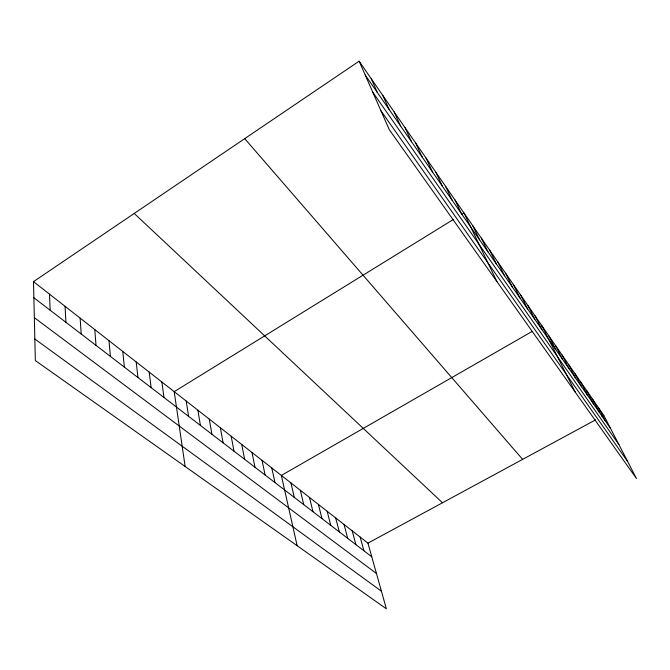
<?xml version="1.0" encoding="UTF-8"?>
<svg xmlns="http://www.w3.org/2000/svg" width="670" height="670" viewBox="0 0 670 670"><rect width="100%" height="100%" fill="white"/><g stroke="black" fill="none" stroke-linecap="round" stroke-linejoin="round"><path stroke-width="1" d="M33.5 281.643L367.939 543.144L386.372 608.821L35.334 360.56L33.5 281.643L359.128 61.179L603.804 415.417L636.5 478.598L389.253 129.628L359.128 61.179M453.632 219.325L174.208 391.665L185.146 466.513M461.379 214.542L463.958 212.951L496.956 281.635M532.005 331.533L281.35 475.44L297.145 545.715M540.12 326.868L541.93 325.838L575.329 392.252M367.939 543.144L595.538 419.889M601.97 416.405L603.804 415.417M34.832 339.003L381.431 591.2M34.337 317.664L376.465 573.52M33.877 297.748L371.775 556.803M134.226 213.445L442.502 502.768M244.718 138.64L522.625 459.377M380.97 110.818L627.706 461.605M372.813 92.284L618.896 444.587M365.234 75.057L610.588 428.524M598.277 407.41L605.077 420.584M592.607 399.211L599.424 412.444M586.811 390.811L593.645 404.111M580.873 382.21L587.716 395.576M574.785 373.399L581.635 386.816M568.537 364.363L575.404 377.838M562.138 355.1L569.014 368.634M555.572 345.594L562.457 359.187M548.839 335.846L555.731 349.489M535.045 315.863L541.93 329.615M527.977 305.629L534.861 319.431M520.716 295.127L527.6 308.971M513.27 284.34L520.138 298.225M505.607 273.251L512.475 287.179M497.743 261.861L504.594 275.822M489.653 250.153L496.487 264.147M481.328 238.11L488.145 252.129M472.769 225.715L479.561 239.759M454.88 199.811L461.605 213.889M445.533 186.277L452.208 200.364M435.894 172.316L442.527 186.411M425.953 157.927L432.535 172.014M415.702 143.087L422.226 157.157M405.116 127.761L411.573 141.814M394.178 111.932L400.568 125.96M382.888 95.576L389.186 109.57M371.205 78.675L377.419 92.611M360.142 537.047L363.936 550.799M352.169 530.816L355.921 544.651M344.02 524.442L347.722 538.362M335.687 517.918L339.338 531.938M327.153 511.252L330.754 525.355M318.418 504.426L321.96 518.614M309.481 497.433L312.965 511.713M300.336 490.281L303.745 504.652M290.956 482.953L294.298 497.408M271.802 467.97L274.993 482.609M262.02 460.324L265.127 475.047M251.995 452.484L255.019 467.292M241.719 444.453L244.651 459.344M231.175 436.212L234.014 451.186M220.371 427.762L223.102 442.82M209.283 419.085L211.904 434.235M197.901 410.191L200.405 425.416M186.21 401.054L188.597 416.363M161.872 382.026L163.983 397.503M149.201 372.11L151.16 387.67M136.169 361.917L137.97 377.553M122.761 351.44L124.394 367.143M108.967 340.653L110.416 356.432M94.763 329.548L96.028 345.393M80.132 318.108L81.196 334.029M65.057 306.324L65.911 322.303M49.521 294.172L50.141 310.218"/></g></svg>
